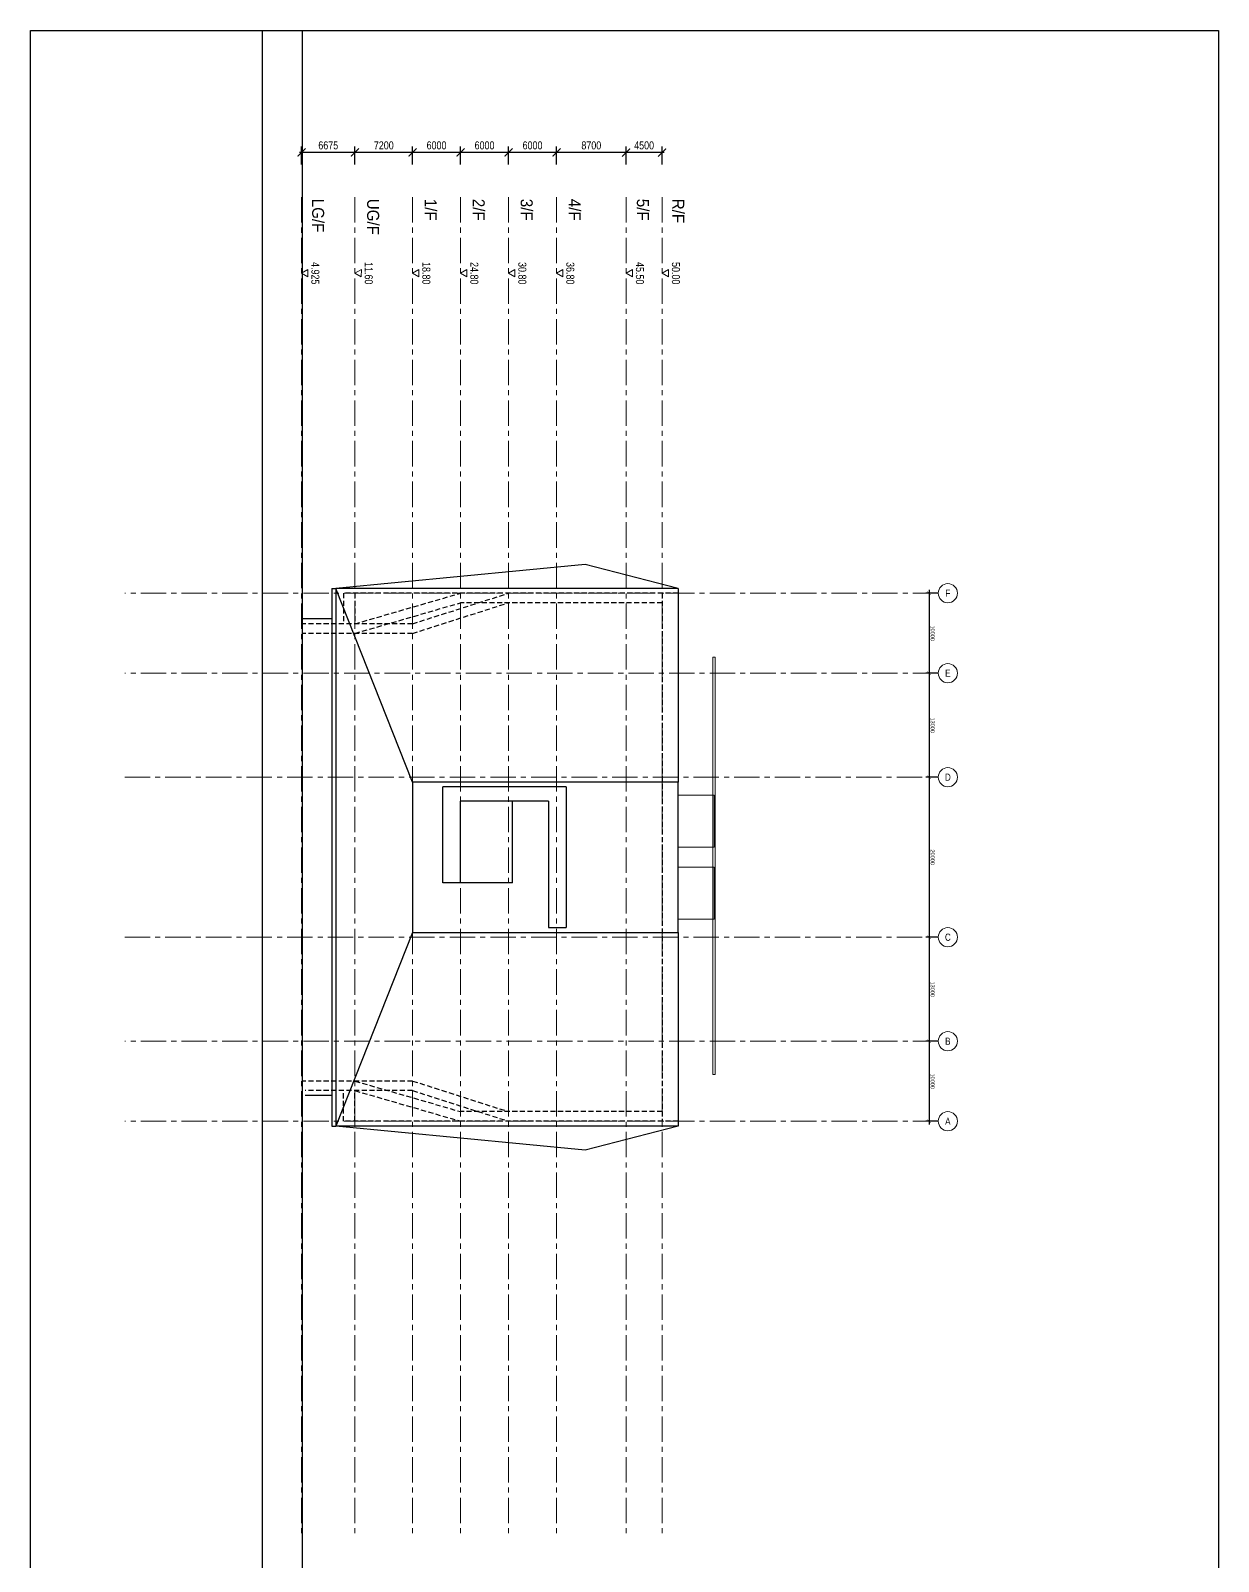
# Model space of a CAD drawing. Header units: millimetres. Extents: x 833576263 to 1668046980, y 817519639 to 1636103653.
# Drawn here: x 833576263 to 833724763, y 817981908 to 818173246 of the extents above; entities that cross this region are included whole.
import ezdxf
from ezdxf.enums import TextEntityAlignment as Align

# ---------------------------------------------------------------- set-up
doc = ezdxf.new("R2010")
doc.units = ezdxf.units.MM
doc.header["$LTSCALE"] = 100
doc.header["$MEASUREMENT"] = 0
doc.linetypes.add('R_P_Grid$0$CENTER', pattern=[50.8, 31.75, -6.35, 6.35, -6.35])
doc.linetypes.add('R_P_Grid$0$HIDDEN', pattern=[9.525, 6.35, -3.175])
doc.layers.get('Defpoints').update_dxf_attribs({"color": 170})
for name, color, linetype in [('R_P_Grid$0$2-STRS-hidden', 8, 'Continuous'), ('R_P_Grid$0$E-ELE2', 4, 'Continuous'), ('R_P_Grid$0$E-ELE4', 3, 'Continuous'), ('X-REF', 7, 'Continuous')]:
    doc.layers.add(name, color=color, linetype=linetype)
for name, color, linetype, lineweight in [('R_P_Grid$0$RDA0251', 1, 'R_P_Grid$0$CENTER', 18), ('R_P_Grid$0$RDA0311', 1, 'Continuous', 25), ('R_P_Grid$0$RDA0321', 7, 'Continuous', 18), ('R_P_Grid$0$RDA04013', 1, 'Continuous', 35), ('R_P_Grid$0$RDA2301', 7, 'Continuous', 18), ('R_P_Grid$0$RDA2803S', 4, 'Continuous', 25)]:
    doc.layers.add(name, color=color, linetype=linetype, lineweight=lineweight)
doc.styles.add('R_P_Grid$0$ARIAL', font='arial.ttf', dxfattribs={"width": 0.8})
doc.styles.add('R_P_Grid$0$R_GRID', font='arial.ttf', dxfattribs={"width": 0.8})
doc.styles.add('R_P_Grid$0$Romans', font='arial.ttf', dxfattribs={"width": 0.8})
doc.dimstyles.new('R_P_Grid$0$GRID', dxfattribs={"dimscale": 200, "dimtxt": 2.5, "dimasz": 2, "dimexe": 2, "dimexo": 0.5, "dimgap": 1, "dimtad": 1, "dimdec": 0, "dimzin": 12, "dimdsep": 46, "dimtxsty": 'R_P_Grid$0$ARIAL', "dimblk": 'R_P_Grid$0$_ArchTick', "dimcen": 2, "dimdle": 2, "dimclrd": 256, "dimclre": 256, "dimclrt": 4, "dimadec": 3, "dimazin": 0, "dimtfac": 1, "dimtdec": 0, "dimtix": 1, "dimtmove": 2, "dimatfit": 3, "dimfxl": 1, "dimtolj": 1, "dimarcsym": 0})
doc.dimstyles.new('R_P_Grid$0$M_500MT', dxfattribs={"dimscale": 500, "dimtxt": 2, "dimasz": 2, "dimexe": 1.5, "dimexo": 1.5, "dimgap": 0.75, "dimtad": 1, "dimdec": 0, "dimrnd": 1e-07, "dimzin": 12, "dimdsep": 46, "dimtxsty": 'R_P_Grid$0$Romans', "dimblk": 'R_P_Grid$0$_ArchTick', "dimcen": 2, "dimdle": 0.5, "dimclrd": 7, "dimclre": 7, "dimclrt": 3, "dimaunit": 1, "dimadec": 8, "dimazin": 0, "dimtfac": 1, "dimtdec": 0, "dimtix": 1, "dimtmove": 2, "dimatfit": 3, "dimfxl": 3, "dimfxlon": 1, "dimtolj": 1, "dimarcsym": 0})

# ---------------------------------------------------------------- blocks, each defined once
blk = doc.blocks.new('R_P_Grid$0$_ArchTick')
at = {"color": 0, "linetype": 'ByBlock', "const_width": 0.15}
blk.add_lwpolyline([(-0.5, -0.5), (0.5, 0.5)], dxfattribs=at)
blk = doc.blocks.new('*D119')
at = {"layer": 'Defpoints', "color": 0, "transparency": 16777216}
for p in [(833650714, 818158012), (833650714, 818152432), (833655214, 818152432)]:
    blk.add_point(p, dxfattribs=at)
at = {"layer": 'R_P_Grid$0$RDA0311', "color": 7, "lineweight": -2, "transparency": 16777216}
for p, q in [((833650714, 818156512), (833650714, 818158762)), ((833655214, 818156512), (833655214, 818158762)), ((833655464, 818158012), (833650464, 818158012))]:
    blk.add_line(p, q, dxfattribs=at)
at = {"layer": 'R_P_Grid$0$RDA0311', "color": 7, "lineweight": -2, "transparency": 16777216, "xscale": 1000, "yscale": 1000, "zscale": 1000, "rotation": 180}
blk.add_blockref('R_P_Grid$0$_ArchTick', (833650714, 818158012), dxfattribs=at)
at = {"layer": 'R_P_Grid$0$RDA0311', "color": 7, "lineweight": -2, "transparency": 16777216, "xscale": 1000, "yscale": 1000, "zscale": 1000}
blk.add_blockref('R_P_Grid$0$_ArchTick', (833655214, 818158012), dxfattribs=at)
at = {"layer": 'R_P_Grid$0$RDA0311', "color": 3, "transparency": 16777216, "insert": (833652964, 818158897), "char_height": 1000, "attachment_point": 5, "style": 'R_P_Grid$0$Romans'}
blk.add_mtext('\\A1;4500', dxfattribs=at)
blk = doc.blocks.new('*D120')
at = {"layer": 'Defpoints', "color": 0, "transparency": 16777216}
for p in [(833642014, 818158012), (833642014, 818152432), (833650714, 818152432)]:
    blk.add_point(p, dxfattribs=at)
at = {"layer": 'R_P_Grid$0$RDA0311', "color": 7, "lineweight": -2, "transparency": 16777216}
for p, q in [((833642014, 818156512), (833642014, 818158762)), ((833650714, 818156512), (833650714, 818158762)), ((833650964, 818158012), (833641764, 818158012))]:
    blk.add_line(p, q, dxfattribs=at)
at = {"layer": 'R_P_Grid$0$RDA0311', "color": 7, "lineweight": -2, "transparency": 16777216, "xscale": 1000, "yscale": 1000, "zscale": 1000, "rotation": 180}
blk.add_blockref('R_P_Grid$0$_ArchTick', (833642014, 818158012), dxfattribs=at)
at = {"layer": 'R_P_Grid$0$RDA0311', "color": 7, "lineweight": -2, "transparency": 16777216, "xscale": 1000, "yscale": 1000, "zscale": 1000}
blk.add_blockref('R_P_Grid$0$_ArchTick', (833650714, 818158012), dxfattribs=at)
at = {"layer": 'R_P_Grid$0$RDA0311', "color": 3, "transparency": 16777216, "insert": (833646364, 818158897), "char_height": 1000, "attachment_point": 5, "style": 'R_P_Grid$0$Romans'}
blk.add_mtext('\\A1;8700', dxfattribs=at)
blk = doc.blocks.new('*D121')
at = {"layer": 'Defpoints', "color": 0, "transparency": 16777216}
for p in [(833636014, 818158012), (833636014, 818152432), (833642014, 818152432)]:
    blk.add_point(p, dxfattribs=at)
at = {"layer": 'R_P_Grid$0$RDA0311', "color": 7, "lineweight": -2, "transparency": 16777216}
for p, q in [((833636014, 818156512), (833636014, 818158762)), ((833642014, 818156512), (833642014, 818158762)), ((833642264, 818158012), (833635764, 818158012))]:
    blk.add_line(p, q, dxfattribs=at)
at = {"layer": 'R_P_Grid$0$RDA0311', "color": 7, "lineweight": -2, "transparency": 16777216, "xscale": 1000, "yscale": 1000, "zscale": 1000, "rotation": 180}
blk.add_blockref('R_P_Grid$0$_ArchTick', (833636014, 818158012), dxfattribs=at)
at = {"layer": 'R_P_Grid$0$RDA0311', "color": 7, "lineweight": -2, "transparency": 16777216, "xscale": 1000, "yscale": 1000, "zscale": 1000}
blk.add_blockref('R_P_Grid$0$_ArchTick', (833642014, 818158012), dxfattribs=at)
at = {"layer": 'R_P_Grid$0$RDA0311', "color": 3, "transparency": 16777216, "insert": (833639014, 818158897), "char_height": 1000, "attachment_point": 5, "style": 'R_P_Grid$0$Romans'}
blk.add_mtext('\\A1;6000', dxfattribs=at)
blk = doc.blocks.new('*D122')
at = {"layer": 'Defpoints', "color": 0, "transparency": 16777216}
for p in [(833630014, 818158012), (833630014, 818152432), (833636014, 818152432)]:
    blk.add_point(p, dxfattribs=at)
at = {"layer": 'R_P_Grid$0$RDA0311', "color": 7, "lineweight": -2, "transparency": 16777216}
for p, q in [((833630014, 818156512), (833630014, 818158762)), ((833636014, 818156512), (833636014, 818158762)), ((833636264, 818158012), (833629764, 818158012))]:
    blk.add_line(p, q, dxfattribs=at)
at = {"layer": 'R_P_Grid$0$RDA0311', "color": 7, "lineweight": -2, "transparency": 16777216, "xscale": 1000, "yscale": 1000, "zscale": 1000, "rotation": 180}
blk.add_blockref('R_P_Grid$0$_ArchTick', (833630014, 818158012), dxfattribs=at)
at = {"layer": 'R_P_Grid$0$RDA0311', "color": 7, "lineweight": -2, "transparency": 16777216, "xscale": 1000, "yscale": 1000, "zscale": 1000}
blk.add_blockref('R_P_Grid$0$_ArchTick', (833636014, 818158012), dxfattribs=at)
at = {"layer": 'R_P_Grid$0$RDA0311', "color": 3, "transparency": 16777216, "insert": (833633014, 818158897), "char_height": 1000, "attachment_point": 5, "style": 'R_P_Grid$0$Romans'}
blk.add_mtext('\\A1;6000', dxfattribs=at)
blk = doc.blocks.new('*D123')
at = {"layer": 'Defpoints', "color": 0, "transparency": 16777216}
for p in [(833624014, 818158012), (833624014, 818152432), (833630014, 818152432)]:
    blk.add_point(p, dxfattribs=at)
at = {"layer": 'R_P_Grid$0$RDA0311', "color": 7, "lineweight": -2, "transparency": 16777216}
for p, q in [((833624014, 818156512), (833624014, 818158762)), ((833630014, 818156512), (833630014, 818158762)), ((833630264, 818158012), (833623764, 818158012))]:
    blk.add_line(p, q, dxfattribs=at)
at = {"layer": 'R_P_Grid$0$RDA0311', "color": 7, "lineweight": -2, "transparency": 16777216, "xscale": 1000, "yscale": 1000, "zscale": 1000, "rotation": 180}
blk.add_blockref('R_P_Grid$0$_ArchTick', (833624014, 818158012), dxfattribs=at)
at = {"layer": 'R_P_Grid$0$RDA0311', "color": 7, "lineweight": -2, "transparency": 16777216, "xscale": 1000, "yscale": 1000, "zscale": 1000}
blk.add_blockref('R_P_Grid$0$_ArchTick', (833630014, 818158012), dxfattribs=at)
at = {"layer": 'R_P_Grid$0$RDA0311', "color": 3, "transparency": 16777216, "insert": (833627014, 818158897), "char_height": 1000, "attachment_point": 5, "style": 'R_P_Grid$0$Romans'}
blk.add_mtext('\\A1;6000', dxfattribs=at)
blk = doc.blocks.new('*D124')
at = {"layer": 'Defpoints', "color": 0, "transparency": 16777216}
for p in [(833616814, 818158012), (833616814, 818152432), (833624014, 818152432)]:
    blk.add_point(p, dxfattribs=at)
at = {"layer": 'R_P_Grid$0$RDA0311', "color": 7, "lineweight": -2, "transparency": 16777216}
for p, q in [((833616814, 818156512), (833616814, 818158762)), ((833624014, 818156512), (833624014, 818158762)), ((833624264, 818158012), (833616564, 818158012))]:
    blk.add_line(p, q, dxfattribs=at)
at = {"layer": 'R_P_Grid$0$RDA0311', "color": 7, "lineweight": -2, "transparency": 16777216, "xscale": 1000, "yscale": 1000, "zscale": 1000, "rotation": 180}
blk.add_blockref('R_P_Grid$0$_ArchTick', (833616814, 818158012), dxfattribs=at)
at = {"layer": 'R_P_Grid$0$RDA0311', "color": 7, "lineweight": -2, "transparency": 16777216, "xscale": 1000, "yscale": 1000, "zscale": 1000}
blk.add_blockref('R_P_Grid$0$_ArchTick', (833624014, 818158012), dxfattribs=at)
at = {"layer": 'R_P_Grid$0$RDA0311', "color": 3, "transparency": 16777216, "insert": (833620414, 818158897), "char_height": 1000, "attachment_point": 5, "style": 'R_P_Grid$0$Romans'}
blk.add_mtext('\\A1;7200', dxfattribs=at)
blk = doc.blocks.new('*D125')
at = {"layer": 'Defpoints', "color": 0, "transparency": 16777216}
for p in [(833610139, 818158012), (833610139, 818152432), (833616814, 818152432)]:
    blk.add_point(p, dxfattribs=at)
at = {"layer": 'R_P_Grid$0$RDA0311', "color": 7, "lineweight": -2, "transparency": 16777216}
for p, q in [((833610139, 818156512), (833610139, 818158762)), ((833616814, 818156512), (833616814, 818158762)), ((833617064, 818158012), (833609889, 818158012))]:
    blk.add_line(p, q, dxfattribs=at)
at = {"layer": 'R_P_Grid$0$RDA0311', "color": 7, "lineweight": -2, "transparency": 16777216, "xscale": 1000, "yscale": 1000, "zscale": 1000, "rotation": 180}
blk.add_blockref('R_P_Grid$0$_ArchTick', (833610139, 818158012), dxfattribs=at)
at = {"layer": 'R_P_Grid$0$RDA0311', "color": 7, "lineweight": -2, "transparency": 16777216, "xscale": 1000, "yscale": 1000, "zscale": 1000}
blk.add_blockref('R_P_Grid$0$_ArchTick', (833616814, 818158012), dxfattribs=at)
at = {"layer": 'R_P_Grid$0$RDA0311', "color": 3, "transparency": 16777216, "insert": (833613476, 818158897), "char_height": 1000, "attachment_point": 5, "style": 'R_P_Grid$0$Romans'}
blk.add_mtext('\\A1;6675', dxfattribs=at)
blk = doc.blocks.new('R_P_Grid$0$LMark-SFL-2')
blk.add_lwpolyline([(-0.92, 1.6), (0, 0), (0.92, 1.59)], close=True)
at = {"color": 7, "style": 'R_P_Grid$0$Romans', "width": 0.8}
blk.add_attdef('SFL', text='', height=2, dxfattribs=at).set_placement((0, 1.85), align=Align.BOTTOM_CENTER)
blk = doc.blocks.new('R_P_Grid$0$mark-1')
at = {"linetype": 'Continuous'}
blk.add_circle((0, 0), 4, dxfattribs=at)
at = {"color": 3, "style": 'R_P_Grid$0$R_GRID', "width": 0.8}
blk.add_attdef('GRID', text='', height=3, dxfattribs=at).set_placement((0, 0), align=Align.MIDDLE_CENTER)
blk = doc.blocks.new('*D132')
at = {"layer": 'Defpoints', "color": 0, "transparency": 16777216}
for p in [(833689739, 818102927), (833688582, 818092927), (833689739, 818092927)]:
    blk.add_point(p, dxfattribs=at)
at = {"layer": 'R_P_Grid$0$RDA0311', "lineweight": -2, "transparency": 16777216}
for p, q in [((833689639, 818102927), (833688182, 818102927)), ((833688582, 818103327), (833688582, 818092527)), ((833689639, 818092927), (833688182, 818092927))]:
    blk.add_line(p, q, dxfattribs=at)
at = {"layer": 'R_P_Grid$0$RDA0311', "lineweight": -2, "transparency": 16777216, "xscale": 400, "yscale": 400, "zscale": 400}
for p, rotation in [((833688582, 818102927), 90), ((833688582, 818092927), 270)]:
    blk.add_blockref('R_P_Grid$0$_ArchTick', p, dxfattribs=dict(at, rotation=rotation))
at = {"layer": 'R_P_Grid$0$RDA0311', "color": 4, "transparency": 16777216, "insert": (833689038, 818097927), "char_height": 500, "attachment_point": 5, "rotation": 270, "style": 'R_P_Grid$0$ARIAL'}
blk.add_mtext('\\A1;10000', dxfattribs=at)
blk = doc.blocks.new('*D133')
at = {"layer": 'Defpoints', "color": 0, "transparency": 16777216}
for p in [(833689739, 818092927), (833688582, 818079927), (833689739, 818079927)]:
    blk.add_point(p, dxfattribs=at)
at = {"layer": 'R_P_Grid$0$RDA0311', "lineweight": -2, "transparency": 16777216}
for p, q in [((833688582, 818093327), (833688582, 818079527)), ((833689639, 818092927), (833688182, 818092927)), ((833689639, 818079927), (833688182, 818079927))]:
    blk.add_line(p, q, dxfattribs=at)
at = {"layer": 'R_P_Grid$0$RDA0311', "lineweight": -2, "transparency": 16777216, "xscale": 400, "yscale": 400, "zscale": 400}
for p, rotation in [((833688582, 818092927), 90), ((833688582, 818079927), 270)]:
    blk.add_blockref('R_P_Grid$0$_ArchTick', p, dxfattribs=dict(at, rotation=rotation))
at = {"layer": 'R_P_Grid$0$RDA0311', "color": 4, "transparency": 16777216, "insert": (833689038, 818086427), "char_height": 500, "attachment_point": 5, "rotation": 270, "style": 'R_P_Grid$0$ARIAL'}
blk.add_mtext('\\A1;13000', dxfattribs=at)
blk = doc.blocks.new('*D134')
at = {"layer": 'Defpoints', "color": 0, "transparency": 16777216}
for p in [(833689739, 818079927), (833688582, 818059927), (833689739, 818059927)]:
    blk.add_point(p, dxfattribs=at)
at = {"layer": 'R_P_Grid$0$RDA0311', "lineweight": -2, "transparency": 16777216}
for p, q in [((833689639, 818079927), (833688182, 818079927)), ((833688582, 818080327), (833688582, 818059527)), ((833689639, 818059927), (833688182, 818059927))]:
    blk.add_line(p, q, dxfattribs=at)
at = {"layer": 'R_P_Grid$0$RDA0311', "lineweight": -2, "transparency": 16777216, "xscale": 400, "yscale": 400, "zscale": 400}
for p, rotation in [((833688582, 818079927), 90), ((833688582, 818059927), 270)]:
    blk.add_blockref('R_P_Grid$0$_ArchTick', p, dxfattribs=dict(at, rotation=rotation))
at = {"layer": 'R_P_Grid$0$RDA0311', "color": 4, "transparency": 16777216, "insert": (833689038, 818069927), "char_height": 500, "attachment_point": 5, "rotation": 270, "style": 'R_P_Grid$0$ARIAL'}
blk.add_mtext('\\A1;20000', dxfattribs=at)
blk = doc.blocks.new('*D135')
at = {"layer": 'Defpoints', "color": 0, "transparency": 16777216}
for p in [(833689739, 818059927), (833688582, 818046927), (833689739, 818046927)]:
    blk.add_point(p, dxfattribs=at)
at = {"layer": 'R_P_Grid$0$RDA0311', "lineweight": -2, "transparency": 16777216}
for p, q in [((833689639, 818059927), (833688182, 818059927)), ((833688582, 818060327), (833688582, 818046527)), ((833689639, 818046927), (833688182, 818046927))]:
    blk.add_line(p, q, dxfattribs=at)
at = {"layer": 'R_P_Grid$0$RDA0311', "lineweight": -2, "transparency": 16777216, "xscale": 400, "yscale": 400, "zscale": 400}
for p, rotation in [((833688582, 818059927), 90), ((833688582, 818046927), 270)]:
    blk.add_blockref('R_P_Grid$0$_ArchTick', p, dxfattribs=dict(at, rotation=rotation))
at = {"layer": 'R_P_Grid$0$RDA0311', "color": 4, "transparency": 16777216, "insert": (833689038, 818053427), "char_height": 500, "attachment_point": 5, "rotation": 270, "style": 'R_P_Grid$0$ARIAL'}
blk.add_mtext('\\A1;13000', dxfattribs=at)
blk = doc.blocks.new('*D136')
at = {"layer": 'Defpoints', "color": 0, "transparency": 16777216}
for p in [(833689739, 818046927), (833688582, 818036927), (833689739, 818036927)]:
    blk.add_point(p, dxfattribs=at)
at = {"layer": 'R_P_Grid$0$RDA0311', "lineweight": -2, "transparency": 16777216}
for p, q in [((833689639, 818046927), (833688182, 818046927)), ((833688582, 818047327), (833688582, 818036527)), ((833689639, 818036927), (833688182, 818036927))]:
    blk.add_line(p, q, dxfattribs=at)
at = {"layer": 'R_P_Grid$0$RDA0311', "lineweight": -2, "transparency": 16777216, "xscale": 400, "yscale": 400, "zscale": 400}
for p, rotation in [((833688582, 818046927), 90), ((833688582, 818036927), 270)]:
    blk.add_blockref('R_P_Grid$0$_ArchTick', p, dxfattribs=dict(at, rotation=rotation))
at = {"layer": 'R_P_Grid$0$RDA0311', "color": 4, "transparency": 16777216, "insert": (833689038, 818041927), "char_height": 500, "attachment_point": 5, "rotation": 270, "style": 'R_P_Grid$0$ARIAL'}
blk.add_mtext('\\A1;10000', dxfattribs=at)
blk = doc.blocks.new('R_P_Grid')
blk.add_lwpolyline([(833724762.5, 818173246.3), (833724762.5, 817963246.3), (833576262.5, 817963246.3), (833576262.5, 818173246.3)], close=True)
at = {"layer": 'Defpoints'}
blk.add_line((833605213.6, 818173246.3), (833605213.6, 817963246.3), dxfattribs=at)
at = {"layer": 'R_P_Grid$0$2-STRS-hidden', "linetype": 'R_P_Grid$0$HIDDEN'}
for p, q in [((833657213.6, 818102926.7), (833615363.6, 818102926.7)), ((833615363.6, 818102926.7), (833615363.6, 818099101.7)), ((833616813.6, 818099101.7), (833630013.6, 818102926.7)), ((833616813.6, 818102926.7), (833616813.6, 818099101.7)), ((833624013.6, 818099101.7), (833636013.6, 818102926.7)), ((833655213.6, 818102926.7), (833655213.6, 818036926.7)), ((833616813.6, 818097901.7), (833630013.6, 818101726.7)), ((833624013.6, 818097901.7), (833636013.6, 818101726.7)), ((833655213.6, 818101726.7), (833630013.6, 818101726.7)), ((833624013.6, 818099101.7), (833610213.6, 818099101.7)), ((833624013.6, 818097901.7), (833610213.6, 818097901.7)), ((833624013.6, 818041951.7), (833610213.6, 818041951.7)), ((833616813.6, 818041951.7), (833630013.6, 818038126.7)), ((833624013.6, 818041951.7), (833636013.6, 818038126.7)), ((833624013.6, 818040751.7), (833610588.6, 818040751.7)), ((833615363.6, 818036926.7), (833615363.6, 818040751.7)), ((833616813.6, 818040751.7), (833630013.6, 818036926.7)), ((833616813.6, 818036926.7), (833616813.6, 818040751.7)), ((833624013.6, 818040751.7), (833636013.6, 818036926.7)), ((833655213.6, 818038126.7), (833630013.6, 818038126.7)), ((833657213.6, 818036926.7), (833615363.6, 818036926.7))]:
    blk.add_line(p, q, dxfattribs=at)
at = {"layer": 'R_P_Grid$0$E-ELE2'}
for p, q in [((833645613.6, 818106526.7), (833614413.6, 818103526.7)), ((833657213.6, 818103526.7), (833645613.6, 818106526.7)), ((833645613.6, 818033326.7), (833614413.6, 818036326.7)), ((833657213.6, 818036326.7), (833645613.6, 818033326.7))]:
    blk.add_line(p, q, dxfattribs=at)
at = {"layer": 'R_P_Grid$0$E-ELE4'}
for p, q in [((833613913.6, 818099701.7), (833610213.6, 818099701.7)), ((833657213.6, 818060526.7), (833657213.6, 818079326.7)), ((833636513.6, 818066726.7), (833636513.6, 818076926.7)), ((833636513.6, 818066726.7), (833630013.6, 818066726.7)), ((833613913.6, 818040151.7), (833610588.6, 818040151.7))]:
    blk.add_line(p, q, dxfattribs=at)
at = {"layer": 'R_P_Grid$0$RDA0251'}
for p, q in [((833610138.6, 818152431.5), (833610138.6, 817984895.4)), ((833616813.6, 818152431.5), (833616813.6, 817984895.4)), ((833624013.6, 818152431.5), (833624013.6, 817984895.4)), ((833630013.6, 818152431.5), (833630013.6, 817984895.4)), ((833636013.6, 818152431.5), (833636013.6, 817984895.4)), ((833642013.6, 818152431.5), (833642013.6, 817984895.4)), ((833650713.6, 818152431.5), (833650713.6, 817984895.4)), ((833655213.6, 818152431.5), (833655213.6, 817984895.4)), ((833689738.9, 818102926.7), (833588023.6, 818102926.7)), ((833689738.9, 818092926.7), (833588023.6, 818092926.7)), ((833588023.6, 818079926.7), (833689738.9, 818079926.7)), ((833588023.6, 818059926.7), (833689738.9, 818059926.7)), ((833689738.9, 818046926.7), (833588023.6, 818046926.7)), ((833689738.9, 818036926.7), (833588023.6, 818036926.7))]:
    blk.add_line(p, q, dxfattribs=at)
at = {"layer": 'R_P_Grid$0$RDA2301'}
for p, q in [((833661563.6, 818042776.7), (833661563.6, 818094926.7)), ((833661563.6, 818094926.7), (833661863.6, 818094926.7)), ((833661863.6, 818042776.7), (833661863.6, 818094926.7)), ((833661713.6, 818077676.7), (833657213.6, 818077676.7)), ((833661713.6, 818071176.7), (833661713.6, 818077676.7)), ((833661713.6, 818077676.7), (833661713.6, 818071176.7)), ((833661713.6, 818071176.7), (833657213.6, 818071176.7)), ((833661713.6, 818068676.7), (833657213.6, 818068676.7)), ((833661713.6, 818062176.7), (833661713.6, 818068676.7)), ((833661713.6, 818068676.7), (833661713.6, 818062176.7)), ((833661713.6, 818062176.7), (833657213.6, 818062176.7)), ((833661563.6, 818042776.7), (833661863.6, 818042776.7))]:
    blk.add_line(p, q, dxfattribs=at)
at = {"layer": 'R_P_Grid$0$RDA2803S'}
for p, q in [((833610213.6, 818173246.3), (833610213.6, 817963246.3)), ((833613913.6, 818103526.7), (833613913.6, 818036326.7)), ((833613913.6, 818103526.7), (833614413.6, 818103526.7)), ((833614413.6, 818103526.7), (833614413.6, 818036326.7)), ((833624013.6, 818079326.7), (833614413.6, 818103526.7)), ((833657213.6, 818103526.7), (833614413.6, 818103526.7)), ((833657213.6, 818103526.7), (833657213.6, 818079326.7)), ((833657213.6, 818079326.7), (833624013.6, 818079326.7)), ((833624013.6, 818079326.7), (833624013.6, 818060526.7)), ((833643213.6, 818078726.7), (833627813.6, 818078726.7)), ((833627813.6, 818066726.7), (833627813.6, 818078726.7)), ((833643213.6, 818078726.7), (833643213.6, 818061126.7)), ((833641013.6, 818076926.7), (833630013.6, 818076926.7)), ((833630013.6, 818066726.7), (833630013.6, 818076926.7)), ((833641013.6, 818076926.7), (833641013.6, 818061126.7)), ((833630013.6, 818066726.7), (833627813.6, 818066726.7)), ((833641013.6, 818061126.7), (833643213.6, 818061126.7)), ((833624013.6, 818060526.7), (833614413.6, 818036326.7)), ((833613913.6, 818036326.7), (833614413.6, 818036326.7)), ((833657213.6, 818036326.7), (833614413.6, 818036326.7))]:
    blk.add_line(p, q, dxfattribs=at)
blk.add_lwpolyline([(833624013.6, 818060526.7), (833657213.6, 818060526.7), (833657213.6, 818036326.7)], dxfattribs=at)
at = {"layer": 'R_P_Grid$0$RDA0251', "xscale": 300, "yscale": 300, "zscale": 300}
for p, values in [((833690938.9, 818102926.7), {'GRID': 'F'}), ((833690938.9, 818092926.7), {'GRID': 'E'}), ((833690938.9, 818079926.7), {'GRID': 'D'}), ((833690938.9, 818059926.7), {'GRID': 'C'}), ((833690938.9, 818046926.7), {'GRID': 'B'}), ((833690938.9, 818036926.7), {'GRID': 'A'})]:
    blk.add_blockref('R_P_Grid$0$mark-1', p, dxfattribs=at).add_auto_attribs(values)
at = {"layer": 'R_P_Grid$0$RDA0321', "xscale": 500, "yscale": 500, "zscale": 500, "rotation": 270}
for p, values in [((833610138.6, 818142919.6), {'SFL': '4.925'}), ((833616813.6, 818142919.6), {'SFL': '11.60'}), ((833624013.6, 818142919.6), {'SFL': '18.80'}), ((833630013.6, 818142919.6), {'SFL': '24.80'}), ((833636013.6, 818142919.6), {'SFL': '30.80'}), ((833642013.6, 818142919.6), {'SFL': '36.80'}), ((833650713.6, 818142919.6), {'SFL': '45.50'}), ((833655213.6, 818142919.6), {'SFL': '50.00'})]:
    blk.add_blockref('R_P_Grid$0$LMark-SFL-2', p, dxfattribs=at).add_auto_attribs(values)
at = {"layer": 'R_P_Grid$0$RDA04013', "style": 'R_P_Grid$0$Romans', "width": 0.9}
for s, p in [('LG/F', (833611459, 818152221.7)), ('UG/F', (833618334, 818152221.7)), ('1/F', (833625534, 818152221.7)), ('2/F', (833631534, 818152221.7)), ('3/F', (833637534, 818152221.7)), ('4/F', (833643534, 818152221.7)), ('5/F', (833652059, 818152221.7)), ('R/F', (833656484, 818152221.7))]:
    blk.add_text(s, height=1500, rotation=270, dxfattribs=at).set_placement(p)
at = {"layer": 'R_P_Grid$0$RDA0311'}
for base, p1, p2, picture, middle in [((833610138.6, 818158011.5), (833616813.6, 818152431.5), (833610138.6, 818152431.5), '*D125', (833613476.1, 818158897.1)), ((833616813.6, 818158011.5), (833624013.6, 818152431.5), (833616813.6, 818152431.5), '*D124', (833620413.6, 818158897.1)), ((833624013.6, 818158011.5), (833630013.6, 818152431.5), (833624013.6, 818152431.5), '*D123', (833627013.6, 818158897.1)), ((833630013.6, 818158011.5), (833636013.6, 818152431.5), (833630013.6, 818152431.5), '*D122', (833633013.6, 818158897.1)), ((833636013.6, 818158011.5), (833642013.6, 818152431.5), (833636013.6, 818152431.5), '*D121', (833639013.6, 818158897.1)), ((833642013.6, 818158011.5), (833650713.6, 818152431.5), (833642013.6, 818152431.5), '*D120', (833646363.6, 818158897.1)), ((833650713.6, 818158011.5), (833655213.6, 818152431.5), (833650713.6, 818152431.5), '*D119', (833652963.6, 818158897.1))]:
    dim = blk.add_linear_dim(base=base, p1=p1, p2=p2, dimstyle='R_P_Grid$0$M_500MT', dxfattribs=at)
    dim.commit()
    dim.dimension.update_dxf_attribs({"geometry": picture, "text_midpoint": middle})
for base, p1, p2, picture, middle in [((833688582.4, 818092926.7), (833689738.9, 818102926.7), (833689738.9, 818092926.7), '*D132', (833689037.7, 818097926.7)), ((833688582.4, 818079926.7), (833689738.9, 818092926.7), (833689738.9, 818079926.7), '*D133', (833689037.9, 818086426.7)), ((833688582.4, 818059926.7), (833689738.9, 818079926.7), (833689738.9, 818059926.7), '*D134', (833689037.7, 818069926.7)), ((833688582.4, 818046926.7), (833689738.9, 818059926.7), (833689738.9, 818046926.7), '*D135', (833689037.9, 818053426.7)), ((833688582.4, 818036926.7), (833689738.9, 818046926.7), (833689738.9, 818036926.7), '*D136', (833689037.7, 818041926.7))]:
    dim = blk.add_linear_dim(base=base, p1=p1, p2=p2, angle=270, dimstyle='R_P_Grid$0$GRID', dxfattribs=at)
    dim.commit()
    dim.dimension.update_dxf_attribs({"geometry": picture, "text_midpoint": middle})

msp = doc.modelspace()

# ---------------------------------------------------------------- block references
at = {"layer": 'X-REF'}
msp.add_blockref('R_P_Grid', (0, 0), dxfattribs=at)

doc.saveas('drawing.dxf')
